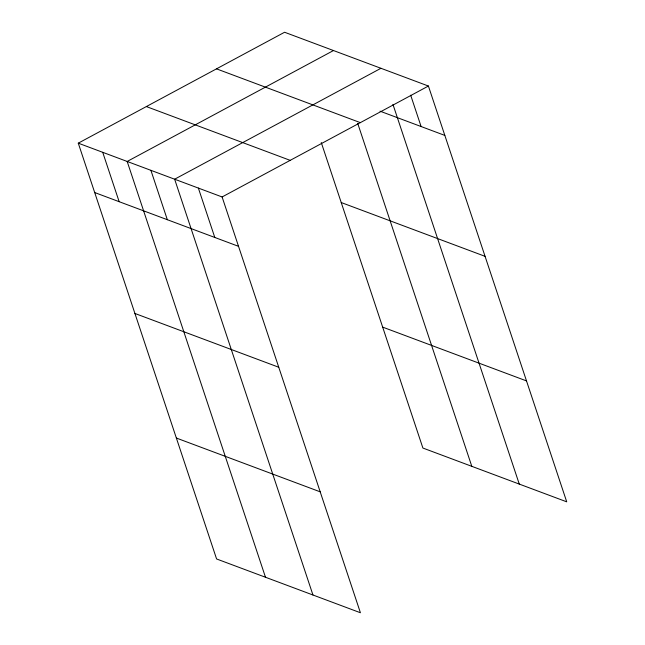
<?xml version="1.0" encoding="UTF-8"?>
<svg xmlns="http://www.w3.org/2000/svg" width="645" height="645" viewBox="0 0 645 645"><rect width="100%" height="100%" fill="white"/><g stroke="black" fill="none" stroke-linecap="round" stroke-linejoin="round"><path stroke-width="0.97" d="M78.271 143.166L222.106 196.959L360.418 612.75L216.591 558.965L78.271 143.166L284.582 32.25L428.409 86.035L566.729 501.834L422.894 448.041L321.275 142.553M333.481 50.536L127.178 161.46L265.49 577.251M380.945 68.289L174.642 179.205L312.954 594.996M222.106 196.959L428.409 86.035M380.026 111.174L444.832 135.41M216.502 68.854L360.329 122.639M146.351 106.562L290.186 160.355M341.229 202.538L485.056 256.331M94.694 192.541L238.529 246.334M382.67 327.128L526.505 380.913M134.918 313.462L278.753 367.247M176.367 438.044L320.194 491.829M410.68 95.202L421.104 126.533M392.95 104.369L519.265 484.081M357.701 123.348L471.801 466.327M198.37 188.082L214.793 237.457M150.906 170.328L167.329 219.703M102.724 152.317L119.148 201.683"/></g></svg>
